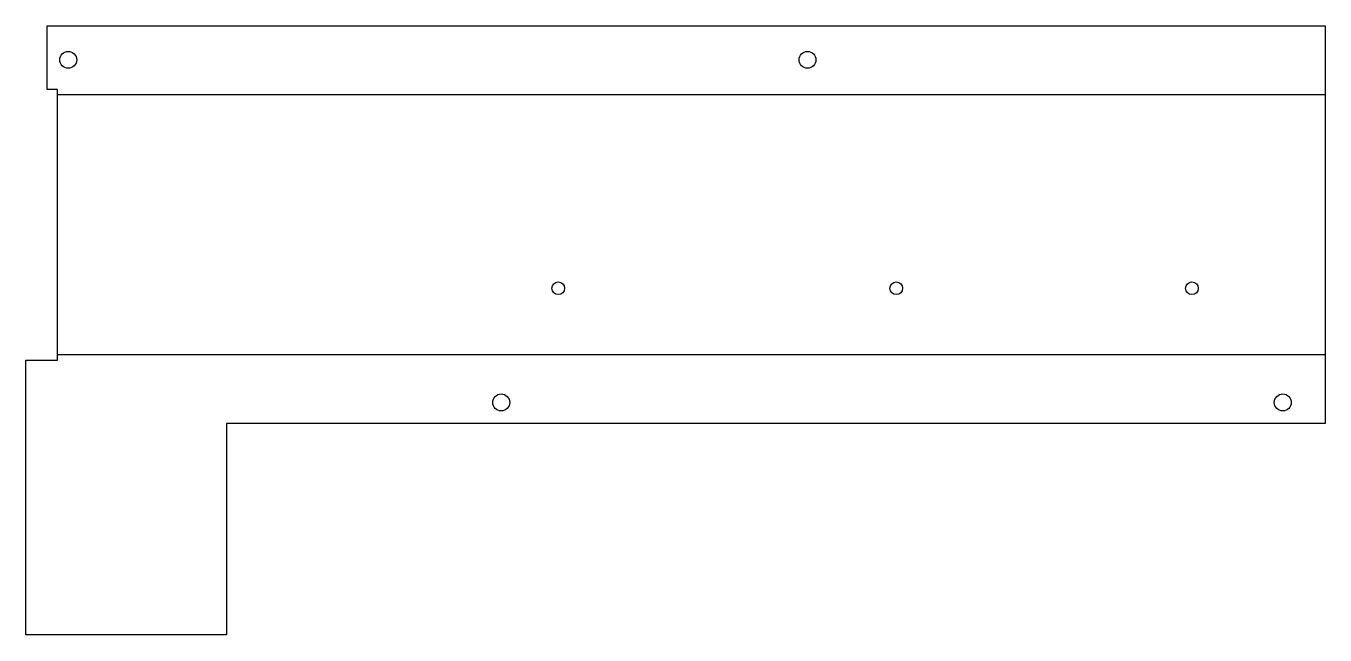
# Model space of a CAD drawing. Header units: millimetres. Extents: x 0 to 308, y 0 to 144.
import ezdxf

# ---------------------------------------------------------------- set-up
doc = ezdxf.new("R2010")
doc.units = ezdxf.units.MM
doc.header["$MEASUREMENT"] = 0
for name, color, linetype in [('Unfold_Sketch011', 7, 'CONTINUOUS'), ('Unfold_Sketch_Bends011', 7, 'CONTINUOUS'), ('Unfold_Sketch_Holes010', 7, 'CONTINUOUS')]:
    doc.layers.add(name, color=color, linetype=linetype)

msp = doc.modelspace()

# ---------------------------------------------------------------- linework, layer by layer
at = {"layer": 'Unfold_Sketch011'}
for p, q in [((5, 129.03), (5, 144.03)), ((5, 144.03), (307.5, 144.03)), ((307.5, 144.03), (307.5, 129.03)), ((7.5, 129.03), (5, 129.03)), ((7.5, 126.51), (7.5, 129.03)), ((7.5, 67.51), (7.5, 126.51)), ((307.5, 129.03), (307.5, 126.51)), ((307.5, 126.51), (307.5, 67.51)), ((0, 0), (0, 65)), ((0, 65), (7.5, 65)), ((7.5, 65), (7.5, 67.51)), ((307.5, 67.51), (307.5, 65)), ((307.5, 65), (307.5, 50)), ((307.5, 50), (47.5, 50)), ((47.5, 50), (47.5, 0)), ((47.5, 0), (0, 0))]:
    msp.add_line(p, q, dxfattribs=at)
at = {"layer": 'Unfold_Sketch_Bends011'}
for p, q in [((307.5, 127.77), (7.5, 127.77)), ((307.5, 66.26), (7.5, 66.26))]:
    msp.add_line(p, q, dxfattribs=at)
at = {"layer": 'Unfold_Sketch_Holes010'}
for centre, radius in [((10, 136.03), 2), ((185, 136.03), 2), ((126, 82.01), 1.5), ((206, 82.01), 1.5), ((276, 82.01), 1.5), ((112.5, 55), 2), ((297.5, 55), 2)]:
    msp.add_circle(centre, radius, dxfattribs=at)

doc.saveas('drawing.dxf')
